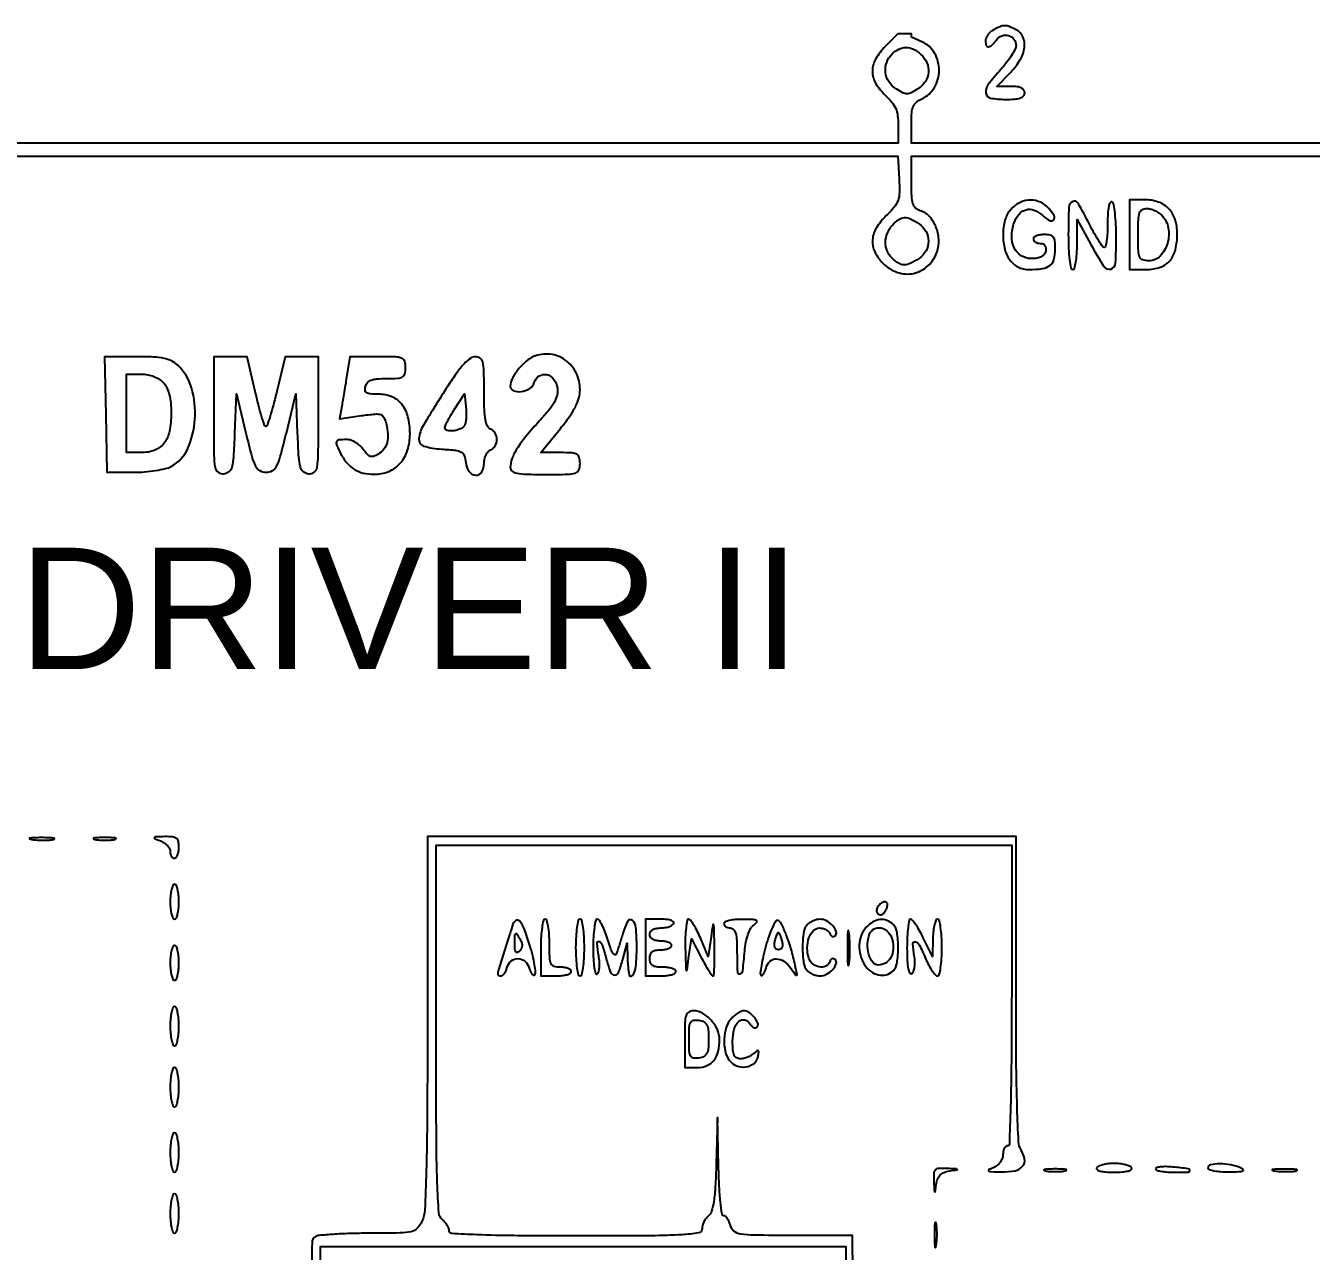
# Model space of a CAD drawing. Header units: millimetres. Extents: x 357084 to 357504, y 509210 to 509507.
# Drawn here: x 357204.15 to 357226.29, y 509455.24 to 509476.34 of the extents above; entities that cross this region are included whole.
import ezdxf

# ---------------------------------------------------------------- set-up
doc = ezdxf.new("R2010")
doc.units = ezdxf.units.MM
doc.styles.get("Standard").update_dxf_attribs({"font": 'arial.ttf'})

msp = doc.modelspace()

# ---------------------------------------------------------------- linework, layer by layer
msp.add_line((357219.173, 509476.206), (357219.403, 509476.206))
for points in [[(357219.173, 509476.206), (357218.951, 509475.984, 0.066978), (357218.786, 509475.767, 0.1302), (357218.73, 509475.558, 0.133545), (357218.786, 509475.353, 0.072225), (357218.951, 509475.147, -0.033131), (357219.064, 509475.026, -0.069335), (357219.131, 509474.917, -0.069397), (357219.165, 509474.793, -0.033242), (357219.176, 509474.628), (357219.176, 509474.321), (357207.687, 509474.321), (357196.197, 509474.321)], [(357229.314, 509474.321), (357224.358, 509474.321), (357219.402, 509474.321), (357219.402, 509474.66, -0.019123), (357219.409, 509474.846, -0.083568), (357219.435, 509474.953, -0.121394), (357219.49, 509475.024, -0.062602), (357219.586, 509475.084, 0.155866), (357219.798, 509475.277, 0.130361), (357219.879, 509475.572, 0.131106), (357219.802, 509475.868, 0.158323), (357219.592, 509476.06), (357219.403, 509476.146), (357219.403, 509476.206)], [(357196.197, 509474.095), (357207.683, 509474.095), (357219.168, 509474.095), (357219.191, 509473.701, -0.018282), (357219.196, 509473.467, -0.080787), (357219.172, 509473.332, -0.090436), (357219.107, 509473.219, -0.026158), (357218.97, 509473.071, 0.063299), (357218.799, 509472.859, 0.120019), (357218.732, 509472.651, 0.131486), (357218.771, 509472.448, 0.084004), (357218.91, 509472.252, 0.113078), (357219.163, 509472.094, 0.136451), (357219.441, 509472.076, 0.139087), (357219.685, 509472.204, 0.11934), (357219.843, 509472.448, 0.095971), (357219.873, 509472.66, 0.085609), (357219.825, 509472.878, 0.090771), (357219.711, 509473.056, 0.128827), (357219.553, 509473.156, -0.112701), (357219.474, 509473.202, -0.130118), (357219.429, 509473.276, -0.063565), (357219.407, 509473.403, -0.010769), (357219.402, 509473.65), (357219.402, 509474.095), (357224.245, 509474.095), (357229.089, 509474.095)], [(357218.425, 509450.778), (357218.388, 509455.509), (357217.359, 509455.509, -0.002471), (357216.694, 509455.512, -0.036644), (357216.462, 509455.532, -0.131239), (357216.349, 509455.582, -0.16316), (357216.287, 509455.678, 0.038611), (357216.265, 509455.743, 0.050484), (357216.236, 509455.797, 0.060153), (357216.202, 509455.835, 0.184257), (357216.171, 509455.847, -0.373756), (357216.14, 509455.874, -0.0086), (357216.114, 509456.085, -0.014269), (357216.093, 509456.355, -0.007433), (357216.081, 509456.692), (357216.065, 509457.537), (357216.041, 509456.737, -0.00689), (357216.024, 509456.349, -0.022958), (357215.998, 509456.095, -0.033138), (357215.961, 509455.928, -0.150144), (357215.907, 509455.845, 0.058684), (357215.865, 509455.801, 0.043748), (357215.829, 509455.743, 0.044591), (357215.805, 509455.682, 0.072747), (357215.797, 509455.627, -0.365304), (357215.734, 509455.553, -0.027934), (357215.454, 509455.521, -0.013229), (357214.924, 509455.504, -0.001237), (357213.619, 509455.501, -0.001928), (357212.553, 509455.505, -0.008301), (357211.919, 509455.52, -0.005369), (357211.486, 509455.542, -0.396129), (357211.441, 509455.589, 0.09661), (357211.433, 509455.63, 0.041873), (357211.408, 509455.68, 0.03938), (357211.372, 509455.73, 0.042023), (357211.329, 509455.772, -0.204773), (357211.263, 509455.9, -0.008944), (357211.236, 509456.414, -0.007571), (357211.22, 509457.263, -0.001022), (357211.216, 509459.048), (357211.216, 509462.23), (357216.172, 509462.23), (357221.129, 509462.23), (357221.129, 509459.639, -0.001995), (357221.124, 509458.518, -0.00525), (357221.109, 509457.715, -0.001485), (357221.089, 509457.083, -0.404023), (357221.054, 509457.049, 0.193594), (357221.025, 509457.037, 0.087371), (357221.001, 509457.004, 0.06722), (357220.984, 509456.954, 0.047238), (357220.979, 509456.896, -0.093033), (357220.966, 509456.831, -0.070798), (357220.931, 509456.767, -0.06698), (357220.876, 509456.713, -0.066926), (357220.81, 509456.675, 0.02816), (357220.732, 509456.639, 0.613861), (357220.732, 509456.619, 0.103208), (357220.783, 509456.607, 0.004605), (357220.962, 509456.603, 0.053665), (357221.187, 509456.624, 0.165903), (357221.317, 509456.7, 0.223362), (357221.352, 509456.822, 0.098505), (357221.291, 509456.982, -0.128216), (357221.248, 509457.121, -0.004193), (357221.224, 509457.706, -0.005997), (357221.208, 509458.522, -0.001852), (357221.204, 509459.751), (357221.204, 509462.38), (357216.135, 509462.38), (357211.066, 509462.38), (357211.066, 509459.166, -0.001392), (357211.062, 509457.585, -0.005476), (357211.045, 509456.61, -0.004968), (357211.021, 509455.948, -0.097162), (357210.972, 509455.75, -0.085113), (357210.89, 509455.631, -0.145592), (357210.786, 509455.573, -0.050625), (357210.596, 509455.551, -0.003413), (357210.052, 509455.546, 0.006707), (357209.729, 509455.541, 0.009468), (357209.441, 509455.527, 0.006133), (357209.202, 509455.508, 0.119148), (357209.132, 509455.485, 0.253226), (357209.078, 509455.387, 0.000783), (357209.061, 509453.917, 0.002627)]]:
    msp.add_lwpolyline(points, format="xyb")
for points in [[(357220.81, 509476.267, 0.055942), (357220.759, 509476.23, 0.050884), (357220.717, 509476.181, 0.054217), (357220.688, 509476.129, 0.100292), (357220.678, 509476.082, 0.083831), (357220.692, 509476.003, 0.342828), (357220.73, 509475.978, 0.18138), (357220.788, 509476.006, 0.034233), (357220.866, 509476.098, -0.147038), (357220.96, 509476.169, -0.158345), (357221.076, 509476.174, -0.165931), (357221.168, 509476.11, -0.161471), (357221.204, 509476.003, -0.118689), (357221.188, 509475.937, -0.022847), (357221.127, 509475.829, -0.023163), (357221.042, 509475.708, -0.019542), (357220.941, 509475.587, 0.021853), (357220.721, 509475.321, 0.200601), (357220.684, 509475.179, 0.320917), (357220.765, 509475.095, 0.046052), (357221.016, 509475.072, 0.016668), (357221.179, 509475.077, 0.063857), (357221.279, 509475.097, 0.12648), (357221.334, 509475.132, 0.188641), (357221.354, 509475.184, 0.156845), (357221.338, 509475.234, 0.128116), (357221.295, 509475.269, 0.079908), (357221.222, 509475.29, 0.02997), (357221.114, 509475.297), (357220.874, 509475.297), (357221.114, 509475.544, 0.059425), (357221.277, 509475.758, 0.100981), (357221.35, 509475.97, 0.138599), (357221.323, 509476.147, 0.16608), (357221.209, 509476.27, 0.02898), (357221.09, 509476.325, 0.096286), (357221.006, 509476.341, 0.098711), (357220.923, 509476.324, 0.031359)], [(357219.565, 509475.848, -0.105264), (357219.669, 509475.704, -0.125679), (357219.697, 509475.539, -0.12476), (357219.642, 509475.38, -0.102837), (357219.514, 509475.252, -0.024542), (357219.399, 509475.185, -0.121059), (357219.326, 509475.167, -0.121059), (357219.254, 509475.185, -0.024542), (357219.139, 509475.252, -0.10464), (357219.014, 509475.378, -0.115118), (357218.956, 509475.54, -0.116628), (357218.976, 509475.708, -0.109496), (357219.069, 509475.855, -0.081006), (357219.186, 509475.939, -0.119245), (357219.309, 509475.967, -0.113189), (357219.436, 509475.936, -0.068122)], [(357221.129, 509473.194, 0.120889), (357221.023, 509473.02, 0.066738), (357220.981, 509472.773, 0.065138), (357221.004, 509472.516, 0.097419), (357221.095, 509472.31, 0.061584), (357221.159, 509472.239, 0.062001), (357221.238, 509472.186, 0.060882), (357221.329, 509472.154, 0.055769), (357221.427, 509472.143, 0.033276), (357221.658, 509472.158, 0.130673), (357221.789, 509472.212, 0.167029), (357221.857, 509472.316, 0.064085), (357221.88, 509472.489, 0.022931), (357221.873, 509472.631, 0.136666), (357221.847, 509472.699, 0.186049), (357221.794, 509472.733, 0.050044), (357221.692, 509472.744, 0.038131), (357221.62, 509472.738, 0.057076), (357221.559, 509472.722, 0.074992), (357221.518, 509472.697, 0.226478), (357221.504, 509472.668, 0.154938), (357221.513, 509472.64, 0.097747), (357221.539, 509472.615, 0.080104), (357221.577, 509472.599, 0.06169), (357221.622, 509472.593, -0.099527), (357221.669, 509472.584, -0.140654), (357221.702, 509472.558, -0.127566), (357221.717, 509472.516, -0.074582), (357221.715, 509472.462, -0.111601), (357221.69, 509472.404, -0.112544), (357221.642, 509472.363, -0.08406), (357221.569, 509472.338, -0.038078), (357221.467, 509472.331, -0.142285), (357221.294, 509472.381, -0.140962), (357221.174, 509472.516, -0.11665), (357221.13, 509472.718, -0.07991), (357221.172, 509472.949, -0.090525), (357221.257, 509473.098, -0.155666), (357221.376, 509473.173, -0.156745), (357221.516, 509473.165, -0.092121), (357221.66, 509473.076, 0.052207), (357221.783, 509472.987, 0.353643), (357221.851, 509472.997, 0.329288), (357221.859, 509473.07, 0.050343), (357221.768, 509473.194, 0.099172), (357221.624, 509473.3, 0.110223), (357221.455, 509473.338, 0.107314), (357221.283, 509473.301, 0.089865)], [(357222.105, 509472.75, 0.010478), (357222.11, 509472.507, 0.020296), (357222.126, 509472.313, 0.016788), (357222.149, 509472.169, 0.359532), (357222.18, 509472.143, 0.335314), (357222.21, 509472.165, 0.025001), (357222.234, 509472.27, 0.026666), (357222.251, 509472.409, 0.016354), (357222.257, 509472.575), (357222.259, 509473.006), (357222.493, 509472.575, 0.016804), (357222.716, 509472.195, 0.333865), (357222.835, 509472.15, 0.316124), (357222.917, 509472.252, 0.015908), (357222.931, 509472.702, 0.012539), (357222.926, 509472.919, 0.018327), (357222.909, 509473.11, 0.014001), (357222.886, 509473.263, 0.21256), (357222.856, 509473.307, 0.439638), (357222.825, 509473.298, 0.067066), (357222.801, 509473.229, 0.036506), (357222.786, 509473.108, 0.013434), (357222.781, 509472.936, -0.012677), (357222.777, 509472.776, -0.021172), (357222.764, 509472.642, -0.016728), (357222.747, 509472.539, -0.376088), (357222.725, 509472.522, -0.225384), (357222.694, 509472.539, -0.010577), (357222.628, 509472.639, -0.015714), (357222.552, 509472.764, -0.010475), (357222.474, 509472.913, 0.013236), (357222.274, 509473.284, 0.3841), (357222.18, 509473.315, 0.286192), (357222.114, 509473.219, 0.010039)], [(357223.156, 509472.744), (357223.156, 509472.143), (357223.452, 509472.143, 0.082629), (357223.686, 509472.182, 0.133735), (357223.852, 509472.294, 0.119478), (357223.95, 509472.486, 0.058463), (357223.982, 509472.76, 0.077548), (357223.944, 509473.005, 0.114918), (357223.834, 509473.19, 0.117665), (357223.655, 509473.305, 0.08396), (357223.419, 509473.344), (357223.156, 509473.344)], [(357223.714, 509473.076, -0.152978), (357223.827, 509472.861, -0.114266), (357223.813, 509472.592, -0.125547), (357223.687, 509472.375, -0.201234), (357223.492, 509472.293, -0.075608), (357223.386, 509472.309, -0.223398), (357223.333, 509472.357, -0.090289), (357223.311, 509472.462, -0.007401), (357223.307, 509472.744, -0.00868), (357223.311, 509473, -0.06918), (357223.331, 509473.117, -0.180483), (357223.376, 509473.173, -0.137241), (357223.451, 509473.194, -0.066533), (357223.515, 509473.186, -0.039086), (357223.588, 509473.159, -0.038394), (357223.658, 509473.121, -0.052522)], [(357219.535, 509472.927, -0.113622), (357219.654, 509472.796, -0.127494), (357219.696, 509472.631, -0.127494), (357219.654, 509472.466, -0.113622), (357219.535, 509472.335, -0.039632), (357219.391, 509472.25, -0.114228), (357219.279, 509472.224, -0.133388), (357219.177, 509472.252, -0.063235), (357219.069, 509472.336, -0.10024), (357218.985, 509472.463, -0.099518), (357218.956, 509472.614, -0.095846), (357218.988, 509472.768, -0.085798), (357219.075, 509472.907, -0.054337), (357219.184, 509473.003, -0.144416), (357219.281, 509473.037, -0.126875), (357219.389, 509473.014, -0.037671)], [(357205.526, 509469.646), (357205.546, 509468.651), (357206.005, 509468.651, 0.019728), (357206.194, 509468.659, 0.019149), (357206.385, 509468.681, 0.019464), (357206.55, 509468.714, 0.064447), (357206.654, 509468.753, 0.167319), (357206.937, 509469.058, 0.088437), (357207.061, 509469.566, 0.085272), (357207.003, 509470.103, 0.13683), (357206.764, 509470.494, 0.073799), (357206.658, 509470.568, 0.062926), (357206.529, 509470.612, 0.040049), (357206.346, 509470.635, 0.010971), (357206.056, 509470.641), (357205.505, 509470.641)], [(357207.386, 509469.622, 0.002097), (357207.389, 509468.945, 0.039976), (357207.408, 509468.735, 0.194335), (357207.46, 509468.651, 0.196445), (357207.555, 509468.627, 0.132229), (357207.65, 509468.667, 0.159425), (357207.703, 509468.747, 0.053578), (357207.73, 509468.911, 0.00479), (357207.75, 509469.327), (357207.776, 509470.003), (357207.939, 509469.327, 0.005545), (357208.042, 509468.92, 0.054065), (357208.106, 509468.755, 0.14754), (357208.18, 509468.679, 0.128016), (357208.287, 509468.651, 0.128016), (357208.395, 509468.679, 0.14754), (357208.469, 509468.755, 0.054065), (357208.532, 509468.92, 0.005545), (357208.636, 509469.327), (357208.799, 509470.003), (357208.825, 509469.327, 0.00479), (357208.845, 509468.911, 0.053578), (357208.872, 509468.747, 0.159425), (357208.925, 509468.667, 0.132229), (357209.02, 509468.627, 0.196445), (357209.115, 509468.651, 0.194335), (357209.167, 509468.735, 0.039976), (357209.186, 509468.945, 0.002097), (357209.189, 509469.622), (357209.189, 509470.641), (357208.901, 509470.641), (357208.614, 509470.641), (357208.471, 509470.04, -0.006675), (357208.412, 509469.81, -0.010815), (357208.356, 509469.616, -0.004721), (357208.304, 509469.455, -0.322552), (357208.282, 509469.439, -0.324993), (357208.26, 509469.455, -0.004761), (357208.21, 509469.616, -0.010873), (357208.156, 509469.81, -0.006705), (357208.1, 509470.04), (357207.962, 509470.641), (357207.674, 509470.641), (357207.386, 509470.641)], [(357209.679, 509470.322, -0.002298), (357209.658, 509470.184, -0.00176), (357209.633, 509470.033, -0.001779), (357209.609, 509469.893, -0.004214), (357209.59, 509469.788), (357209.549, 509469.573), (357209.929, 509469.626, -0.009528), (357210.166, 509469.654, -0.102082), (357210.261, 509469.644, -0.200968), (357210.316, 509469.597, -0.055867), (357210.356, 509469.489, -0.044191), (357210.385, 509469.309, -0.082913), (357210.371, 509469.163, -0.100211), (357210.313, 509469.047, -0.09244), (357210.214, 509468.959, -0.056662), (357210.138, 509468.925, -0.161712), (357210.08, 509468.925, -0.130658), (357210.027, 509468.961, -0.031892), (357209.961, 509469.045, 0.061463), (357209.903, 509469.111, 0.051524), (357209.828, 509469.165, 0.053011), (357209.746, 509469.202, 0.077825), (357209.668, 509469.214, 0.029401), (357209.541, 509469.207, 0.282708), (357209.5, 509469.175, 0.19754), (357209.503, 509469.114, 0.015108), (357209.576, 509468.965, 0.052695), (357209.683, 509468.807, 0.081022), (357209.808, 509468.7, 0.081287), (357209.961, 509468.638, 0.053389), (357210.149, 509468.616, 0.10097), (357210.399, 509468.664, 0.114413), (357210.596, 509468.805, 0.105535), (357210.722, 509469.03, 0.075562), (357210.766, 509469.315, 0.059167), (357210.731, 509469.607, 0.109691), (357210.626, 509469.821, 0.127832), (357210.455, 509469.949, 0.097511), (357210.223, 509469.995, -0.018183), (357210.085, 509470, -0.117006), (357210.018, 509470.021, -0.233249), (357209.992, 509470.062, -0.093102), (357209.997, 509470.13, -0.121959), (357210.032, 509470.195, -0.119178), (357210.094, 509470.237, -0.070017), (357210.196, 509470.259, -0.018875), (357210.361, 509470.265, 0.013387), (357210.556, 509470.271, 0.11672), (357210.639, 509470.295, 0.20847), (357210.678, 509470.348, 0.057656), (357210.691, 509470.453, 0.07702), (357210.674, 509470.561, 0.226657), (357210.624, 509470.615, 0.086634), (357210.514, 509470.637, 0.006522), (357210.209, 509470.641), (357209.727, 509470.641)], [(357211.416, 509470.134, 0.005991), (357210.996, 509469.461, 0.112609), (357210.918, 509469.226, 0.359649), (357211.001, 509469.103, 0.057485), (357211.31, 509469.049, -0.011259), (357211.549, 509469.03, -0.100087), (357211.649, 509468.999, -0.183206), (357211.7, 509468.938, -0.057535), (357211.728, 509468.82, 0.120203), (357211.785, 509468.665, 0.235597), (357211.897, 509468.601, 0.275454), (357212.001, 509468.656, 0.137826), (357212.042, 509468.803, -0.055002), (357212.051, 509468.879, -0.057561), (357212.075, 509468.95, -0.06413), (357212.112, 509469.006, -0.125259), (357212.155, 509469.037, 0.17019), (357212.234, 509469.104, 0.133304), (357212.264, 509469.214, 0.133304), (357212.234, 509469.324, 0.17019), (357212.155, 509469.391, -0.196231), (357212.1, 509469.443, -0.064281), (357212.066, 509469.552, -0.034962), (357212.047, 509469.733, -0.008188), (357212.042, 509470.038, 0.005304), (357212.038, 509470.4, 0.055961), (357212.019, 509470.547, 0.177311), (357211.973, 509470.615, 0.157283), (357211.892, 509470.641, 0.159378), (357211.805, 509470.613, 0.046318), (357211.699, 509470.519, 0.033041), (357211.572, 509470.364, 0.012864)], [(357212.895, 509470.643, 0.08298), (357212.762, 509470.56, 0.044227), (357212.627, 509470.418, 0.044258), (357212.525, 509470.262, 0.124068), (357212.493, 509470.136, 0.30464), (357212.547, 509470.056, 0.132904), (357212.68, 509470.04, 0.103218), (357212.828, 509470.093, 0.179774), (357212.907, 509470.195, -0.169142), (357212.993, 509470.309, -0.210765), (357213.123, 509470.333, -0.177059), (357213.245, 509470.251, -0.130085), (357213.305, 509470.098, -0.086391), (357213.298, 509469.98, -0.067944), (357213.252, 509469.861, -0.046026), (357213.158, 509469.721, -0.015482), (357212.996, 509469.535, 0.013723), (357212.763, 509469.269, 0.033281), (357212.61, 509469.058, 0.046002), (357212.521, 509468.882, 0.094125), (357212.493, 509468.731, 0.243751), (357212.524, 509468.672, 0.105683), (357212.607, 509468.636, 0.041637), (357212.772, 509468.618, 0.006706), (357213.094, 509468.613, 0.004478), (357213.485, 509468.617, 0.071364), (357213.615, 509468.638, 0.227396), (357213.674, 509468.692, 0.093656), (357213.694, 509468.801, 0.058762), (357213.682, 509468.907, 0.210531), (357213.642, 509468.96, 0.114365), (357213.557, 509468.984, 0.012634), (357213.356, 509468.989), (357213.017, 509468.989), (357213.356, 509469.405, 0.015495), (357213.518, 509469.617, 0.037994), (357213.619, 509469.784, 0.051219), (357213.675, 509469.93, 0.066336), (357213.694, 509470.072, 0.1141), (357213.627, 509470.362, 0.124673), (357213.441, 509470.583, 0.128652), (357213.177, 509470.683, 0.125809)], [(357206.52, 509470.194, -0.074037), (357206.579, 509470.105, -0.048467), (357206.62, 509469.989, -0.03942), (357206.645, 509469.844, -0.022163), (357206.653, 509469.665, -0.048624), (357206.623, 509469.358, -0.115191), (357206.529, 509469.15, -0.141013), (357206.368, 509469.031, -0.089577), (357206.136, 509468.989), (357205.884, 509468.989), (357205.884, 509469.665), (357205.884, 509470.341), (357206.136, 509470.341, -0.044361), (357206.248, 509470.331, -0.047018), (357206.355, 509470.301, -0.049954), (357206.448, 509470.254, -0.067683)], [(357211.712, 509469.471, -0.195608), (357211.65, 509469.404, -0.07215), (357211.524, 509469.367, -0.086782), (357211.408, 509469.37, -0.357436), (357211.367, 509469.421, -0.110892), (357211.375, 509469.455, -0.009191), (357211.416, 509469.538, -0.011923), (357211.47, 509469.635, -0.008912), (357211.534, 509469.74), (357211.702, 509470.003), (357211.727, 509469.79, -0.021874), (357211.734, 509469.7, -0.020005), (357211.733, 509469.608, -0.020466), (357211.726, 509469.526, -0.05944)], [(357204.252, 509462.327, 0.022548), (357204.344, 509462.317, 0.015659), (357204.448, 509462.314, 0.015827), (357204.548, 509462.317, 0.031163), (357204.628, 509462.328, 0.248898), (357204.642, 509462.339, 0.49082), (357204.636, 509462.35, 0.030832), (357204.555, 509462.357, 0.00738), (357204.42, 509462.359, 0.006817), (357204.286, 509462.357, 0.040183), (357204.216, 509462.349, 0.720633), (357204.214, 509462.338, 0.075924)], [(357205.34, 509462.327, 0.029693), (357205.417, 509462.317, 0.017887), (357205.509, 509462.314, 0.017887), (357205.601, 509462.317, 0.029693), (357205.678, 509462.327, 0.142433), (357205.701, 509462.339, 0.611425), (357205.698, 509462.35, 0.039503), (357205.63, 509462.358, 0.008087), (357205.509, 509462.36, 0.008087), (357205.388, 509462.358, 0.039503), (357205.32, 509462.35, 0.611425), (357205.317, 509462.339, 0.142433)], [(357206.466, 509462.303, -0.05432), (357206.531, 509462.268, -0.056546), (357206.586, 509462.221, -0.062859), (357206.623, 509462.169, -0.124258), (357206.635, 509462.12, 0.063424), (357206.641, 509462.076, 0.081398), (357206.657, 509462.039, 0.098417), (357206.682, 509462.014, 0.151176), (357206.71, 509462.005, 0.226478), (357206.739, 509462.019, 0.074992), (357206.763, 509462.06, 0.057076), (357206.78, 509462.121, 0.038131), (357206.786, 509462.193, 0.047982), (357206.776, 509462.294, 0.186024), (357206.743, 509462.347, 0.14218), (357206.677, 509462.372, 0.024478), (357206.541, 509462.376, 0.003296), (357206.389, 509462.372, 0.186193), (357206.363, 509462.361, 0.532672), (357206.366, 509462.345, 0.008153)], [(357206.635, 509461.254, 0.023598), (357206.641, 509461.139, 0.037669), (357206.657, 509461.042, 0.04382), (357206.681, 509460.972, 0.295869), (357206.71, 509460.954, 0.295869), (357206.74, 509460.972, 0.04382), (357206.763, 509461.042, 0.037669), (357206.78, 509461.139, 0.023598), (357206.786, 509461.254, 0.023598), (357206.78, 509461.369, 0.037669), (357206.763, 509461.466, 0.04382), (357206.74, 509461.536, 0.295869), (357206.71, 509461.554, 0.295869), (357206.681, 509461.536, 0.04382), (357206.657, 509461.466, 0.037669), (357206.641, 509461.369, 0.023598)], [(357218.851, 509461.204, 0.091378), (357218.813, 509461.148, 0.130128), (357218.803, 509461.089, 0.180985), (357218.824, 509461.046, 0.191777), (357218.868, 509461.029, 0.13875), (357218.897, 509461.037, 0.061199), (357218.928, 509461.062, 0.053891), (357218.957, 509461.098, 0.048303), (357218.978, 509461.141, 0.096999), (357218.99, 509461.21, 0.280386), (357218.965, 509461.25, 0.235886), (357218.914, 509461.249, 0.0791)], [(357212.534, 509460.86, -0.002418), (357212.517, 509460.803, -0.000326), (357212.479, 509460.685, -0.000376), (357212.434, 509460.544, -0.000317), (357212.387, 509460.396, 0.001596), (357212.293, 509460.102, 0.044912), (357212.276, 509460.024, 0.278017), (357212.291, 509459.991, 0.154065), (357212.334, 509459.977, 0.181596), (357212.362, 509459.988, 0.059916), (357212.392, 509460.021, 0.050447), (357212.42, 509460.07, 0.038887), (357212.439, 509460.128, -0.160335), (357212.51, 509460.237, -0.181942), (357212.629, 509460.276, -0.173531), (357212.748, 509460.228, -0.147796), (357212.819, 509460.112, 0.036107), (357212.839, 509460.052, 0.075891), (357212.865, 509460.01, 0.142813), (357212.891, 509459.993, 0.27828), (357212.915, 509459.999, 0.226606), (357212.929, 509460.04, 0.014829), (357212.912, 509460.169, 0.019195), (357212.879, 509460.326, 0.012987), (357212.831, 509460.503, 0.016073), (357212.737, 509460.78, 0.083819), (357212.657, 509460.919, 0.366226), (357212.59, 509460.93, 0.188974)], [(357213.018, 509460.465), (357213.018, 509459.977), (357213.281, 509459.977, 0.027026), (357213.382, 509459.983, 0.042582), (357213.467, 509459.999, 0.052312), (357213.527, 509460.023, 0.277684), (357213.544, 509460.052, 0.226478), (357213.53, 509460.081, 0.074992), (357213.489, 509460.105, 0.057076), (357213.428, 509460.122, 0.038131), (357213.356, 509460.128, -0.067911), (357213.249, 509460.142, -0.221767), (357213.196, 509460.188, -0.098356), (357213.173, 509460.285, -0.008616), (357213.169, 509460.541, 0.017105), (357213.163, 509460.699, 0.027868), (357213.147, 509460.832, 0.026982), (357213.123, 509460.932, 0.332234), (357213.094, 509460.954, 0.345347), (357213.063, 509460.93, 0.022017), (357213.04, 509460.813, 0.024301), (357213.024, 509460.656, 0.013867)], [(357213.619, 509460.465, 0.013867), (357213.625, 509460.275, 0.024301), (357213.641, 509460.118, 0.022017), (357213.664, 509460.001, 0.345347), (357213.694, 509459.977, 0.345347), (357213.724, 509460.001, 0.022017), (357213.748, 509460.118, 0.024301), (357213.764, 509460.275, 0.013867), (357213.769, 509460.465, 0.013867), (357213.764, 509460.656, 0.024301), (357213.748, 509460.813, 0.022017), (357213.724, 509460.93, 0.345347), (357213.694, 509460.954, 0.345347), (357213.664, 509460.93, 0.022017), (357213.641, 509460.813, 0.024301), (357213.625, 509460.656, 0.013867)], [(357213.92, 509460.461, 0.012165), (357213.924, 509460.267, 0.026571), (357213.939, 509460.12, 0.033923), (357213.961, 509460.023, 0.493524), (357213.99, 509460.012, 0.194891), (357214.014, 509460.045, 0.039173), (357214.027, 509460.119, 0.036053), (357214.029, 509460.213, 0.026863), (357214.017, 509460.317, -0.015091), (357213.988, 509460.541, -0.535895), (357214.022, 509460.57, -0.245823), (357214.074, 509460.518, -0.011776), (357214.145, 509460.278, 0.022751), (357214.219, 509460.044, 0.295974), (357214.289, 509459.992, 0.329916), (357214.358, 509460.036, 0.025567), (357214.43, 509460.259), (357214.505, 509460.541), (357214.513, 509460.259, 0.035187), (357214.538, 509459.999, 0.660453), (357214.597, 509459.985, 0.138594), (357214.656, 509460.141, 0.021935), (357214.671, 509460.472, 0.019322), (357214.657, 509460.811, 0.196321), (357214.596, 509460.934, 0.494513), (357214.516, 509460.918, 0.039314), (357214.425, 509460.686, -0.001941), (357214.397, 509460.593, -0.001727), (357214.366, 509460.497, -0.001733), (357214.338, 509460.411, -0.005351), (357214.319, 509460.353, -0.440264), (357214.294, 509460.342, -0.152233), (357214.26, 509460.372, -0.046844), (357214.218, 509460.46, -0.015526), (357214.172, 509460.597, 0.017548), (357214.126, 509460.734, 0.026342), (357214.075, 509460.849, 0.024345), (357214.027, 509460.935, 0.257098), (357213.992, 509460.954, 0.350381), (357213.964, 509460.931, 0.018991), (357213.941, 509460.809, 0.022811), (357213.925, 509460.65, 0.013891)], [(357214.821, 509460.465), (357214.821, 509459.977), (357215.084, 509459.977, 0.027026), (357215.184, 509459.983, 0.042582), (357215.269, 509459.999, 0.052312), (357215.329, 509460.023, 0.277684), (357215.346, 509460.052, 0.254951), (357215.331, 509460.081, 0.06271), (357215.28, 509460.105, 0.048861), (357215.207, 509460.122, 0.031626), (357215.121, 509460.128, -0.030703), (357215.008, 509460.134, -0.116834), (357214.943, 509460.159, -0.166173), (357214.908, 509460.204, -0.081208), (357214.896, 509460.278, -0.07578), (357214.907, 509460.348, -0.149477), (357214.938, 509460.394, -0.124434), (357214.995, 509460.42, -0.044917), (357215.084, 509460.428, 0.038131), (357215.155, 509460.433, 0.057076), (357215.216, 509460.45, 0.074992), (357215.258, 509460.474, 0.226478), (357215.271, 509460.503, 0.226478), (357215.258, 509460.532, 0.074992), (357215.216, 509460.556, 0.057076), (357215.155, 509460.573, 0.038131), (357215.084, 509460.578, -0.04716), (357215.005, 509460.586, -0.088208), (357214.946, 509460.608, -0.118484), (357214.909, 509460.644, -0.140575), (357214.896, 509460.691, -0.1393), (357214.909, 509460.737, -0.117066), (357214.945, 509460.773, -0.088683), (357215.003, 509460.796, -0.049343), (357215.079, 509460.803, 0.037634), (357215.153, 509460.809, 0.041396), (357215.222, 509460.825, 0.045439), (357215.278, 509460.85, 0.130646), (357215.309, 509460.878, 0.336396), (357215.306, 509460.908, 0.125298), (357215.268, 509460.933, 0.059005), (357215.194, 509460.949, 0.023007), (357215.088, 509460.954), (357214.821, 509460.954)], [(357215.508, 509460.447, 0.00093), (357215.516, 509460.121, 0.07576), (357215.525, 509460.072, 0.785879), (357215.536, 509460.073, 0.003179), (357215.565, 509460.278), (357215.612, 509460.616), (357215.781, 509460.297, 0.008237), (357215.848, 509460.174, 0.012755), (357215.911, 509460.071, 0.007033), (357215.966, 509459.988, 0.247671), (357215.986, 509459.977, 0.394374), (357216, 509459.991, 0.004859), (357216.008, 509460.126, 0.011096), (357216.013, 509460.29, 0.00666), (357216.011, 509460.484, 0.000893), (357216.003, 509460.815, 0.078706), (357215.994, 509460.863, 0.778894), (357215.983, 509460.862, 0.003033), (357215.951, 509460.653), (357215.903, 509460.315), (357215.767, 509460.634, 0.016589), (357215.71, 509460.757, 0.024293), (357215.651, 509460.86, 0.021622), (357215.597, 509460.937, 0.233528), (357215.564, 509460.954, 0.364653), (357215.538, 509460.932, 0.015688), (357215.52, 509460.805, 0.020512), (357215.508, 509460.641, 0.012397)], [(357216.172, 509460.878, 0.148195), (357216.181, 509460.85, 0.098894), (357216.206, 509460.825, 0.082425), (357216.242, 509460.809, 0.064853), (357216.285, 509460.803, -0.215034), (357216.339, 509460.779, -0.116723), (357216.374, 509460.714, -0.053167), (357216.393, 509460.591, -0.011576), (357216.398, 509460.378, 0.009117), (357216.404, 509460.049, 0.468008), (357216.448, 509460.015, 0.319587), (357216.497, 509460.068, 0.008321), (357216.531, 509460.407, -0.026408), (357216.551, 509460.557, -0.036098), (357216.587, 509460.688, -0.041498), (357216.632, 509460.792, -0.105683), (357216.686, 509460.854, 0.059628), (357216.738, 509460.904, 0.478963), (357216.732, 509460.932, 0.108361), (357216.672, 509460.947, 0.00681), (357216.492, 509460.951, 0.022194), (357216.369, 509460.947, 0.035693), (357216.266, 509460.931, 0.040441), (357216.192, 509460.907, 0.305269)], [(357216.896, 509460.495, 0.010432), (357216.85, 509460.315, 0.015733), (357216.818, 509460.156, 0.010496), (357216.799, 509460.025, 0.231491), (357216.811, 509459.99, 0.333342), (357216.831, 509459.987, 0.113327), (357216.854, 509460.008, 0.060976), (357216.878, 509460.052, 0.029609), (357216.898, 509460.112, -0.137923), (357216.966, 509460.228, -0.196062), (357217.075, 509460.272, -0.153926), (357217.206, 509460.229, -0.082632), (357217.327, 509460.109, 0.002781), (357217.412, 509459.992, 0.421946), (357217.426, 509459.99, 0.286343), (357217.433, 509460.007, 0.002034), (357217.399, 509460.165, 0.017143), (357217.33, 509460.44, 0.022872), (357217.247, 509460.684, 0.019782), (357217.163, 509460.876, 0.201957), (357217.099, 509460.933, 0.35459), (357217.063, 509460.919, 0.023508), (357217.009, 509460.814, 0.025621), (357216.95, 509460.671, 0.015466)], [(357217.614, 509460.863, 0.161292), (357217.546, 509460.727, 0.036451), (357217.527, 509460.465, 0.036451), (357217.546, 509460.204, 0.161292), (357217.614, 509460.067, 0.058676), (357217.658, 509460.033, 0.038987), (357217.715, 509460.004, 0.039045), (357217.776, 509459.984, 0.059819), (357217.83, 509459.977, 0.128531), (357217.941, 509460.006, 0.080699), (357218.047, 509460.09, 0.099553), (357218.106, 509460.188, 0.298807), (357218.088, 509460.261, 0.131406), (357218.063, 509460.274, 0.15914), (357218.037, 509460.272, 0.130241), (357218.013, 509460.253, 0.076562), (357217.996, 509460.221, -0.202024), (357217.927, 509460.147, -0.151124), (357217.815, 509460.132, -0.130617), (357217.702, 509460.184, -0.144593), (357217.635, 509460.283, -0.077565), (357217.608, 509460.462, -0.084882), (357217.638, 509460.634, -0.106046), (357217.714, 509460.758, -0.204576), (357217.82, 509460.803, -0.06117), (357217.877, 509460.796, -0.06146), (357217.93, 509460.776, -0.067454), (357217.972, 509460.745, -0.117653), (357217.996, 509460.71, 0.076562), (357218.013, 509460.678, 0.130241), (357218.037, 509460.659, 0.15914), (357218.063, 509460.657, 0.131406), (357218.088, 509460.67, 0.298807), (357218.106, 509460.742, 0.099553), (357218.047, 509460.841, 0.080699), (357217.941, 509460.925, 0.128531), (357217.83, 509460.954, 0.059819), (357217.776, 509460.947, 0.039045), (357217.715, 509460.927, 0.038987), (357217.658, 509460.898, 0.058676)], [(357218.625, 509460.816, 0.180069), (357218.503, 509460.512, 0.144806), (357218.596, 509460.169, 0.197498), (357218.834, 509459.997, 0.261727), (357219.086, 509460.067, 0.161292), (357219.155, 509460.204, 0.036451), (357219.174, 509460.465, 0.036451), (357219.155, 509460.727, 0.161292), (357219.086, 509460.863, 0.105388), (357218.981, 509460.932, 0.117375), (357218.86, 509460.948, 0.107241), (357218.737, 509460.908, 0.076635)], [(357219.326, 509460.461, 0.009663), (357219.331, 509460.237, 0.037063), (357219.346, 509460.099, 0.087195), (357219.373, 509460.029, 0.419742), (357219.41, 509460.02, 0.16719), (357219.441, 509460.058, 0.054253), (357219.458, 509460.128, 0.044794), (357219.463, 509460.22, 0.029912), (357219.452, 509460.325, -0.023621), (357219.428, 509460.533, -0.506376), (357219.469, 509460.567, -0.220519), (357219.537, 509460.513, -0.014015), (357219.646, 509460.278, 0.019725), (357219.702, 509460.163, 0.028052), (357219.761, 509460.066, 0.02725), (357219.815, 509459.994, 0.218882), (357219.852, 509459.977, 0.344824), (357219.882, 509460.001, 0.022372), (357219.906, 509460.118, 0.024454), (357219.922, 509460.275, 0.013826), (357219.927, 509460.465, 0.013867), (357219.922, 509460.656, 0.024301), (357219.906, 509460.813, 0.022017), (357219.882, 509460.93, 0.345347), (357219.852, 509460.954, 0.300322), (357219.823, 509460.934, 0.039749), (357219.798, 509460.86, 0.035407), (357219.78, 509460.757, 0.022182), (357219.772, 509460.634), (357219.768, 509460.315), (357219.607, 509460.634, 0.014092), (357219.542, 509460.757, 0.020744), (357219.476, 509460.86, 0.016822), (357219.418, 509460.938, 0.228523), (357219.387, 509460.954, 0.363556), (357219.363, 509460.934, 0.013545), (357219.344, 509460.809, 0.018965), (357219.331, 509460.65, 0.011492)], [(357212.651, 509460.406, -0.113627), (357212.613, 509460.382, -0.358555), (357212.587, 509460.392, -0.117828), (357212.573, 509460.44, -0.016922), (357212.57, 509460.544, -0.006175), (357212.573, 509460.675, -0.18983), (357212.586, 509460.704, -0.471567), (357212.606, 509460.702, -0.016776), (357212.653, 509460.627, -0.04153), (357212.686, 509460.558, -0.092968), (357212.696, 509460.501, -0.112876), (357212.684, 509460.452, -0.081552)], [(357217.17, 509460.578, -0.048265), (357217.181, 509460.515, -0.11018), (357217.173, 509460.468, -0.159863), (357217.149, 509460.439, -0.141083), (357217.111, 509460.428, -0.141083), (357217.073, 509460.439, -0.159863), (357217.049, 509460.468, -0.11018), (357217.042, 509460.515, -0.048265), (357217.052, 509460.578, -0.011694), (357217.068, 509460.636, -0.018384), (357217.085, 509460.684, -0.012941), (357217.102, 509460.722, -0.293778), (357217.111, 509460.728, -0.293778), (357217.121, 509460.722, -0.012941), (357217.137, 509460.684, -0.018384), (357217.154, 509460.636, -0.011694)], [(357218.3, 509460.465, 0.004873), (357218.301, 509460.277, 0.021409), (357218.308, 509460.165, 0.613017), (357218.319, 509460.161, 0.180442), (357218.329, 509460.182, 0.02012), (357218.339, 509460.295, 0.010546), (357218.342, 509460.437, 0.010474), (357218.339, 509460.582, 0.015806), (357218.33, 509460.708, 0.062969), (357218.319, 509460.755, 0.78507), (357218.309, 509460.754, 0.026082), (357218.302, 509460.654, 0.004587)], [(357219.073, 509460.604, -0.077355), (357219.089, 509460.437, -0.111172), (357219.047, 509460.294, -0.132117), (357218.956, 509460.2, -0.135724), (357218.83, 509460.165, -0.236597), (357218.735, 509460.213, -0.091944), (357218.668, 509460.348, -0.075928), (357218.646, 509460.527, -0.084708), (357218.68, 509460.697, -0.183816), (357218.761, 509460.788, -0.179316), (357218.883, 509460.803, -0.148277), (357219.003, 509460.733, -0.126567)], [(357206.635, 509460.203, 0.023598), (357206.641, 509460.088, 0.037669), (357206.657, 509459.99, 0.04382), (357206.681, 509459.921, 0.295869), (357206.71, 509459.902, 0.295869), (357206.74, 509459.921, 0.04382), (357206.763, 509459.99, 0.037669), (357206.78, 509460.088, 0.023598), (357206.786, 509460.203, 0.023598), (357206.78, 509460.318, 0.037669), (357206.763, 509460.415, 0.04382), (357206.74, 509460.484, 0.295869), (357206.71, 509460.503, 0.295869), (357206.681, 509460.484, 0.04382), (357206.657, 509460.415, 0.037669), (357206.641, 509460.318, 0.023598)], [(357206.635, 509459.114, 0.020945), (357206.641, 509458.984, 0.033738), (357206.657, 509458.875, 0.036969), (357206.681, 509458.796, 0.31052), (357206.71, 509458.776, 0.31052), (357206.74, 509458.796, 0.036969), (357206.763, 509458.875, 0.033738), (357206.78, 509458.984, 0.020945), (357206.786, 509459.114, 0.020945), (357206.78, 509459.243, 0.033738), (357206.763, 509459.352, 0.036969), (357206.74, 509459.432, 0.31052), (357206.71, 509459.452, 0.31052), (357206.681, 509459.432, 0.036969), (357206.657, 509459.352, 0.033738), (357206.641, 509459.243, 0.020945)], [(357215.497, 509458.888), (357215.497, 509458.4), (357215.719, 509458.4, 0.098828), (357215.881, 509458.433, 0.128894), (357216.001, 509458.524, 0.109081), (357216.073, 509458.675, 0.057415), (357216.097, 509458.884, 0.109512), (357216.06, 509459.053, 0.07617), (357215.951, 509459.216, 0.07819), (357215.801, 509459.336, 0.130296), (357215.647, 509459.377, 0.134481), (357215.567, 509459.355, 0.186514), (357215.521, 509459.297, 0.067313), (357215.501, 509459.174, 0.007414)], [(357216.297, 509459.239, 0.10887), (357216.211, 509459.089, 0.066438), (357216.177, 509458.888, 0.065894), (357216.196, 509458.682, 0.101498), (357216.271, 509458.52, 0.147644), (357216.391, 509458.429, 0.12327), (357216.551, 509458.412, 0.133458), (357216.691, 509458.472, 0.183469), (357216.761, 509458.588, 0.014458), (357216.773, 509458.667, 0.259658), (357216.763, 509458.69, 0.352769), (357216.742, 509458.69, 0.020983), (357216.69, 509458.644, -0.057941), (357216.643, 509458.608, -0.037969), (357216.582, 509458.578, -0.037973), (357216.517, 509458.557, -0.058013), (357216.458, 509458.551, -0.121724), (357216.391, 509458.567, -0.168145), (357216.35, 509458.611, -0.087194), (357216.328, 509458.697, -0.018012), (357216.323, 509458.853, -0.063625), (357216.349, 509459.058, -0.138511), (357216.428, 509459.194, -0.268321), (357216.53, 509459.219, -0.185778), (357216.627, 509459.146, 0.059049), (357216.655, 509459.11, 0.093111), (357216.687, 509459.089, 0.126234), (357216.717, 509459.084, 0.175017), (357216.742, 509459.095, 0.298571), (357216.756, 509459.162, 0.077444), (357216.698, 509459.261, 0.069356), (357216.605, 509459.348, 0.153559), (357216.513, 509459.377, 0.105766), (357216.469, 509459.367, 0.036174), (357216.412, 509459.336, 0.03405), (357216.351, 509459.292, 0.033252)], [(357215.91, 509458.888, -0.019116), (357215.903, 509458.724, -0.101285), (357215.879, 509458.639, -0.164128), (357215.829, 509458.59, -0.074836), (357215.741, 509458.564, -0.071445), (357215.647, 509458.564, -0.241106), (357215.598, 509458.599, -0.10971), (357215.576, 509458.681, -0.010782), (357215.572, 509458.888, -0.010782), (357215.576, 509459.096, -0.10971), (357215.598, 509459.178, -0.241106), (357215.647, 509459.213, -0.071445), (357215.741, 509459.213, -0.074836), (357215.829, 509459.187, -0.164128), (357215.879, 509459.138, -0.101285), (357215.903, 509459.052, -0.019116)], [(357206.635, 509458.062, 0.020945), (357206.641, 509457.933, 0.033738), (357206.657, 509457.824, 0.036969), (357206.681, 509457.745, 0.31052), (357206.71, 509457.724, 0.31052), (357206.74, 509457.745, 0.036969), (357206.763, 509457.824, 0.033738), (357206.78, 509457.933, 0.020945), (357206.786, 509458.062, 0.020945), (357206.78, 509458.192, 0.033738), (357206.763, 509458.301, 0.036969), (357206.74, 509458.38, 0.31052), (357206.71, 509458.4, 0.31052), (357206.681, 509458.38, 0.036969), (357206.657, 509458.301, 0.033738), (357206.641, 509458.192, 0.020945)], [(357206.635, 509456.936, 0.020945), (357206.641, 509456.806, 0.033738), (357206.657, 509456.697, 0.036969), (357206.681, 509456.618, 0.31052), (357206.71, 509456.598, 0.31052), (357206.74, 509456.618, 0.036969), (357206.763, 509456.697, 0.033738), (357206.78, 509456.806, 0.020945), (357206.786, 509456.936, 0.020945), (357206.78, 509457.066, 0.033738), (357206.763, 509457.175, 0.036969), (357206.74, 509457.254, 0.31052), (357206.71, 509457.274, 0.31052), (357206.681, 509457.254, 0.036969), (357206.657, 509457.175, 0.033738), (357206.641, 509457.066, 0.020945)], [(357222.593, 509456.673, 0.400129), (357222.6, 509456.643, 0.089468), (357222.653, 509456.618, 0.044569), (357222.753, 509456.603, 0.016707), (357222.894, 509456.598, 0.016707), (357223.035, 509456.603, 0.044569), (357223.134, 509456.618, 0.089468), (357223.187, 509456.643, 0.400129), (357223.194, 509456.673, 0.158284), (357223.16, 509456.702, 0.036095), (357223.087, 509456.726, 0.033884), (357222.994, 509456.743, 0.02738), (357222.894, 509456.748, 0.02738), (357222.793, 509456.743, 0.033884), (357222.701, 509456.726, 0.036095), (357222.627, 509456.702, 0.158284)], [(357223.607, 509456.656, 0.325612), (357223.624, 509456.634, 0.029992), (357223.695, 509456.615, 0.029671), (357223.792, 509456.602, 0.018271), (357223.907, 509456.598, 0.00528), (357224.171, 509456.601, 0.408041), (357224.198, 509456.628, 0.380673), (357224.171, 509456.658, 0.005194), (357223.907, 509456.686, 0.018125), (357223.792, 509456.693, 0.030261), (357223.695, 509456.689, 0.031602), (357223.624, 509456.677, 0.349806)], [(357224.508, 509456.673, 0.320305), (357224.529, 509456.644, 0.034411), (357224.613, 509456.622, 0.032203), (357224.728, 509456.607, 0.019831), (357224.865, 509456.603, 0.006847), (357225.04, 509456.608, 0.071077), (357225.111, 509456.622, 0.560431), (357225.116, 509456.643, 0.091871), (357225.071, 509456.673, 0.057259), (357224.902, 509456.724, 0.044296), (357224.711, 509456.741, 0.046096), (357224.552, 509456.726, 0.361221)], [(357219.788, 509456.429, 0.001118), (357219.796, 509456.272, 0.185809), (357219.803, 509456.257, 0.612037), (357219.81, 509456.259, 0.001937), (357219.83, 509456.387, -0.052041), (357219.856, 509456.485, -0.106871), (357219.899, 509456.551, -0.106871), (357219.965, 509456.594, -0.052041), (357220.063, 509456.62, 0.001937), (357220.191, 509456.64, 0.612037), (357220.193, 509456.647, 0.185809), (357220.178, 509456.654, 0.001118), (357220.021, 509456.662, 0.022698), (357219.875, 509456.662, 0.187319), (357219.815, 509456.636, 0.187319), (357219.788, 509456.576, 0.022698)], [(357221.711, 509456.62, 0.029693), (357221.788, 509456.61, 0.017887), (357221.88, 509456.607, 0.017887), (357221.972, 509456.61, 0.029693), (357222.049, 509456.62, 0.142433), (357222.072, 509456.632, 0.611425), (357222.069, 509456.643, 0.039503), (357222.001, 509456.651, 0.008087), (357221.88, 509456.653, 0.008087), (357221.759, 509456.651, 0.039503), (357221.691, 509456.643, 0.611425), (357221.687, 509456.632, 0.142433)], [(357225.654, 509456.619, 0.022548), (357225.746, 509456.61, 0.015659), (357225.85, 509456.607, 0.015827), (357225.951, 509456.61, 0.031163), (357226.03, 509456.62, 0.248898), (357226.044, 509456.632, 0.49082), (357226.038, 509456.643, 0.030832), (357225.957, 509456.65, 0.00738), (357225.822, 509456.652, 0.006817), (357225.688, 509456.649, 0.040183), (357225.618, 509456.642, 0.720633), (357225.617, 509456.631, 0.075924)], [(357206.635, 509455.885, 0.020945), (357206.641, 509455.755, 0.033738), (357206.657, 509455.646, 0.036969), (357206.681, 509455.567, 0.31052), (357206.71, 509455.547, 0.31052), (357206.74, 509455.567, 0.036969), (357206.763, 509455.646, 0.033738), (357206.78, 509455.755, 0.020945), (357206.786, 509455.885, 0.020945), (357206.78, 509456.014, 0.033738), (357206.763, 509456.123, 0.036969), (357206.74, 509456.203, 0.31052), (357206.71, 509456.223, 0.31052), (357206.681, 509456.203, 0.036969), (357206.657, 509456.123, 0.033738), (357206.641, 509456.014, 0.020945)], [(357219.799, 509455.509, 0.006817), (357219.801, 509455.375, 0.040183), (357219.808, 509455.305, 0.720633), (357219.819, 509455.304, 0.075924), (357219.831, 509455.341, 0.022548), (357219.841, 509455.433, 0.015659), (357219.844, 509455.537, 0.015827), (357219.84, 509455.638, 0.031163), (357219.83, 509455.717, 0.248898), (357219.818, 509455.731, 0.49082), (357219.807, 509455.725, 0.030832), (357219.8, 509455.644, 0.00738)], [(357218.275, 509447.962), (357218.275, 509440.603), (357213.769, 509440.603), (357209.264, 509440.603), (357209.253, 509445.127, 0.000041), (357209.249, 509447.067, 0.000033), (357209.244, 509449.155, 0.000033), (357209.239, 509451.086, 0.000084), (357209.235, 509452.487), (357209.226, 509455.321), (357213.751, 509455.321), (357218.275, 509455.321)]]:
    msp.add_lwpolyline(points, format="xyb", close=True)

# ---------------------------------------------------------------- texts
at = {"insert": (357199.158, 509474.321), "char_height": 2.09037, "attachment_point": 1}
msp.add_mtext_dynamic_manual_height_columns('\\P\\P      DRIVER II', width=21.12388, gutter_width=10.452, heights=[13.875], dxfattribs=at)

doc.saveas('drawing.dxf')
